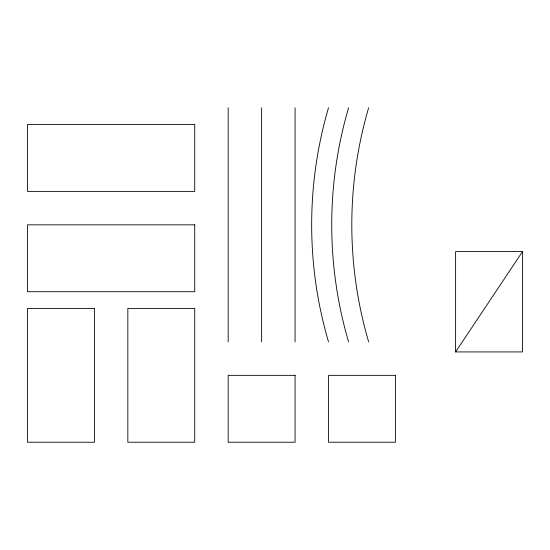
<?xml version="1.0" encoding="UTF-8"?>
<svg xmlns="http://www.w3.org/2000/svg" width="550" height="550" viewBox="0 0 550 550"><rect width="100%" height="100%" fill="white"/><g stroke="black" fill="none" stroke-linecap="round" stroke-linejoin="round"><path stroke-width="0.82" d="M455.606 351.924L522.5 251.591L455.606 251.591L455.606 351.924L522.5 351.924L522.5 251.591M295.068 107.772L295.068 341.894M261.621 107.772L261.621 341.894M228.174 107.772L228.174 341.894M368.651 341.894A415.188 415.188 0 0 1 368.651 107.772M348.583 341.894A415.188 415.188 0 0 1 348.583 107.772M328.515 341.894A415.188 415.188 0 0 1 328.515 107.772M194.728 124.493L27.5 124.493L27.5 191.386L194.728 191.386L194.728 124.493M194.728 224.833L27.5 224.833L27.5 291.72L194.728 291.72L194.728 224.833M94.394 308.447L27.5 308.447L27.5 442.228L94.394 442.228L94.394 308.447M194.728 308.447L127.841 308.447L127.841 442.228L194.728 442.228L194.728 308.447M295.068 375.341L228.174 375.341L228.174 442.228L295.068 442.228L295.068 375.341M395.409 375.341L328.515 375.341L328.515 442.228L395.409 442.228L395.409 375.341"/></g></svg>
